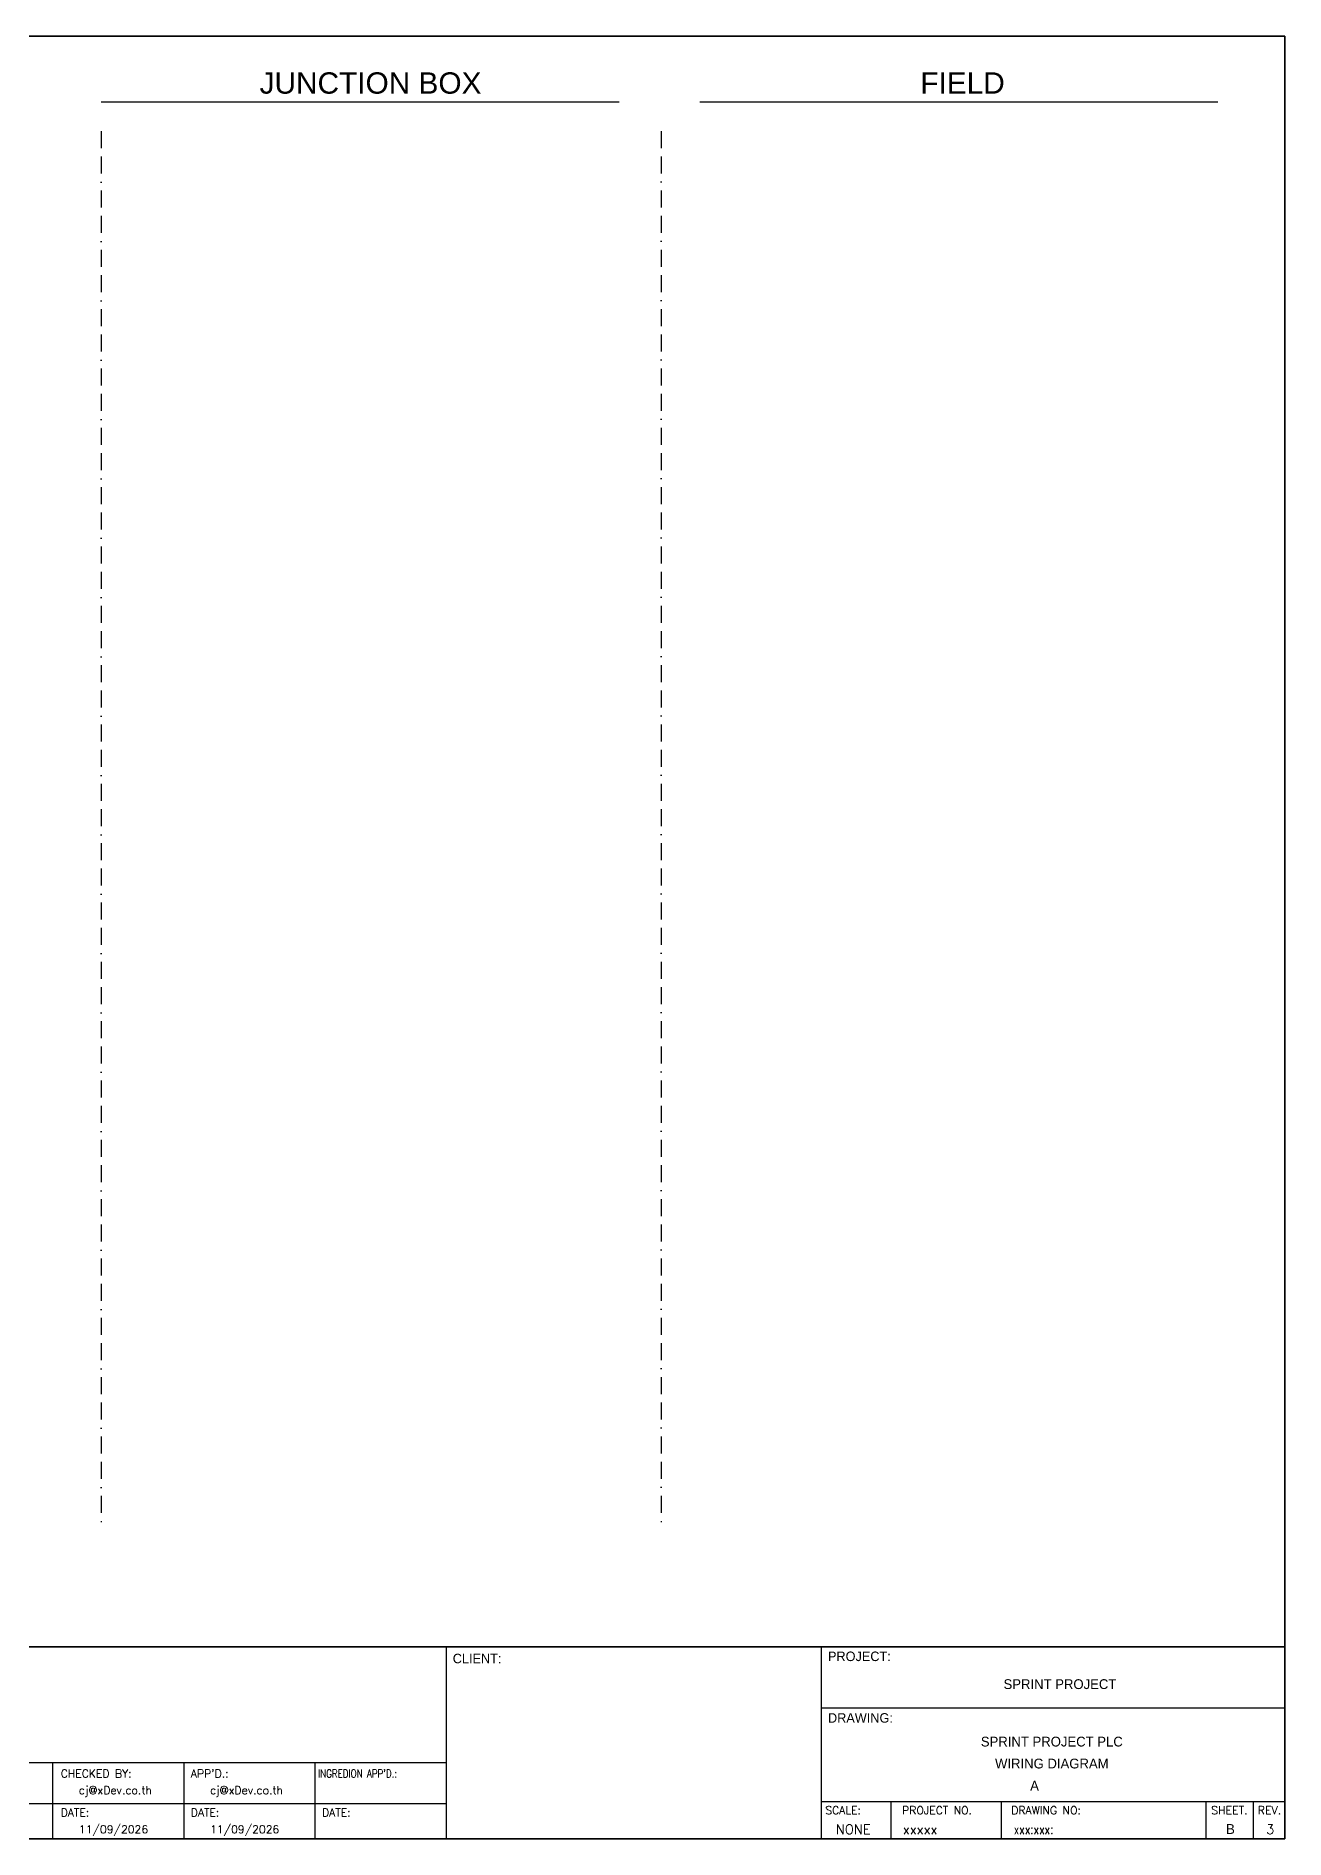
# Model space of a CAD drawing. Header units: millimetres. Extents: x 0 to 62600, y 0 to 14837.
# Drawn here: x 18794 to 20667, y 0 to 2704 of the extents above; entities that cross this region are included whole.
import ezdxf
from ezdxf.enums import TextEntityAlignment as Align

# ---------------------------------------------------------------- set-up
doc = ezdxf.new("R2010")
doc.units = ezdxf.units.MM
doc.linetypes.add('BORDERX2', pattern=[88.9, 25.4, -12.7, 25.4, -12.7, 0, -12.7])
for name, color, linetype in [('GT_1', 9, 'Continuous'), ('HELPPOINT', 7, 'Continuous'), ('MEMBER', 7, 'Continuous'), ('x01001-FrameArea', 2, 'BORDERX2')]:
    doc.layers.add(name, color=color, linetype=linetype)
doc.styles.add('HTX11', font='O8111901')
doc.styles.add('ROMANS', font='romans.shx', dxfattribs={"width": 0.85, "height": 25})
doc.styles.get("Standard").update_dxf_attribs({"font": 'arial.ttf'})

msp = doc.modelspace()

# ---------------------------------------------------------------- linework, layer by layer
for p, q in [((18891.4, 2605.7), (19668.2, 2605.7)), ((19789.2, 2605.7), (20566, 2605.7))]:
    msp.add_line(p, q)
at = {"color": 4}
for p, q in [((20075.5, 56.1), (20075.5, 0)), ((20240.8, 56.1), (20240.8, 0))]:
    msp.add_line(p, q, dxfattribs=at)
at = {"color": 4, "ltscale": 0.5}
for p, q in [((20547.9, 56.1), (20547.9, 0)), ((20547.9, 56.1), (20547.9, 0)), ((20619.1, 56.1), (20619.1, 0)), ((20619.1, 56.1), (20619.1, 0))]:
    msp.add_line(p, q, dxfattribs=at)
at = {"layer": 'GT_1', "color": 4}
for p, q in [((19409, 0), (19409, 288.2)), ((19971.3, 0), (19971.3, 288.2)), ((19971.3, 0), (19971.3, 288.2)), ((19971.3, 0), (19971.3, 288.2)), ((19409, 114.3), (18622, 114.3)), ((18818.8, 0), (18818.8, 114.3)), ((19015.5, 0), (19015.5, 114.3)), ((19212.3, 0), (19212.3, 114.3)), ((19971.3, 56.1), (20666.5, 56.1)), ((19409, 52.9), (18622, 52.9))]:
    msp.add_line(p, q, dxfattribs=at)
at = {"layer": 'HELPPOINT', "color": 4, "lineweight": 35}
for p, q in [((16773.2, 2704.2), (20666.5, 2704.2)), ((16773.2, 2704.2), (20666.5, 2704.2)), ((20666.5, 2704.2), (20666.5, 0)), ((20666.5, 2704.2), (20666.5, 0)), ((20666.5, 0), (16773.2, 0)), ((20666.5, 0), (16773.2, 0))]:
    msp.add_line(p, q, dxfattribs=at)
at = {"layer": 'HELPPOINT', "color": 4}
for p, q in [((19971.3, 196.6), (20666.5, 196.6)), ((19971.3, 196.6), (20666.5, 196.6)), ((19971.3, 56.1), (20666.5, 56.1))]:
    msp.add_line(p, q, dxfattribs=at)
at = {"layer": 'MEMBER', "color": 4, "lineweight": 35}
msp.add_line((16773.2, 288.2), (20666.5, 288.2), dxfattribs=at)
msp.add_line((16773.2, 288.2), (20666.5, 288.2), dxfattribs=at)
at = {"layer": 'MEMBER', "color": 4}
for p, q in [((19971.3, 196.6), (20666.5, 196.6)), ((19971.3, 196.6), (20666.5, 196.6)), ((19971.3, 56.1), (20666.5, 56.1)), ((19971.3, 56.1), (20666.5, 56.1))]:
    msp.add_line(p, q, dxfattribs=at)
at = {"layer": 'x01001-FrameArea'}
for p, q in [((18891.4, 2561.5), (18891.4, 475)), ((19731.2, 2561.6), (19731.2, 475.1))]:
    msp.add_line(p, q, dxfattribs=at)

# ---------------------------------------------------------------- texts
at = {"color": 2}
for s, p in [('JUNCTION BOX', (19128.8, 2617.8)), ('FIELD', (20119.7, 2617.8))]:
    msp.add_text(s, height=32, dxfattribs=at).set_placement(p)
at = {"color": 4, "ltscale": 100, "style": 'HTX11'}
for s, p in [('SPRINT PROJECT', (20329.1, 232.2)), ('SPRINT PROJECT PLC', (20316.9, 146)), ('WIRING DIAGRAM', (20316.9, 113.1))]:
    msp.add_text(s, height=14.693, dxfattribs=at).set_placement(p, align=Align.MIDDLE_CENTER)
at = {"style": 'HTX11'}
for tag, text, height, p in [('A', 'A', 14.8, (20291, 79.8)), ('B', 'CHASSIS C5 SLOT 4', 14.821, (20584.8, 14.9))]:
    msp.add_attdef(tag, text=text, height=height, dxfattribs=at).set_placement(p, align=Align.MIDDLE_CENTER)
at = {"layer": 'GT_1', "color": 4, "style": 'HTX11'}
for s, p in [('CLIENT:', (19418.5, 263.5)), ('PROJECT:', (19981.2, 266.8)), ('DRAWING:', (19981.2, 174.4))]:
    msp.add_text(s, height=14.25, dxfattribs=at).set_placement(p)
at = {"layer": 'MEMBER', "color": 4, "ltscale": 0.8, "style": 'ROMANS'}
for s, height, p in [('CHECKED BY:', 11.875, (18830.5, 92.1)), ("APP'D.:", 11.88, (19025.7, 92.1)), ('cj@xDev.co.th', 11.875, (18857.8, 67.2)), ('cj@xDev.co.th', 11.875, (19054.5, 67.2)), ('DATE:', 11.88, (18830.5, 33.6)), ('DATE:', 11.88, (19025.7, 33.6)), ('DATE:', 11.88, (19222.5, 33.6)), ('SCALE:', 11.88, (19977.2, 37.1)), ('PROJECT NO.', 11.875, (20092.4, 37.1)), ('DRAWING NO:', 11.875, (20256.1, 37.1)), ('SHEET.', 12, (20555.9, 37.1)), ('REV.', 12, (20625.8, 37.1)), ('11/09/2026', 11.88, (18857.8, 8.5)), ('11/09/2026', 11.88, (19054.5, 8.5)), ('NONE', 14.23, (19993.2, 7.3)), ('xxxxx', 14.23, (20093.6, 7.3))]:
    msp.add_text(s, height=height, dxfattribs=at).set_placement(p)
at = {"layer": 'MEMBER', "color": 4, "ltscale": 0.8, "style": 'ROMANS', "width": 0.8}
for s, height, p in [("INGREDION APP'D.:", 11.875, (19216.5, 92.1)), ('xxx:xxx:', 14.23, (20259.8, 7.3))]:
    msp.add_text(s, height=height, dxfattribs=at).set_placement(p)
at = {"layer": 'MEMBER', "color": 4, "ltscale": 0.8, "style": 'ROMANS'}
msp.add_text('3', height=14.2, dxfattribs=at).set_placement((20644.4, 7.3), align=Align.CENTER)

doc.saveas('drawing.dxf')
